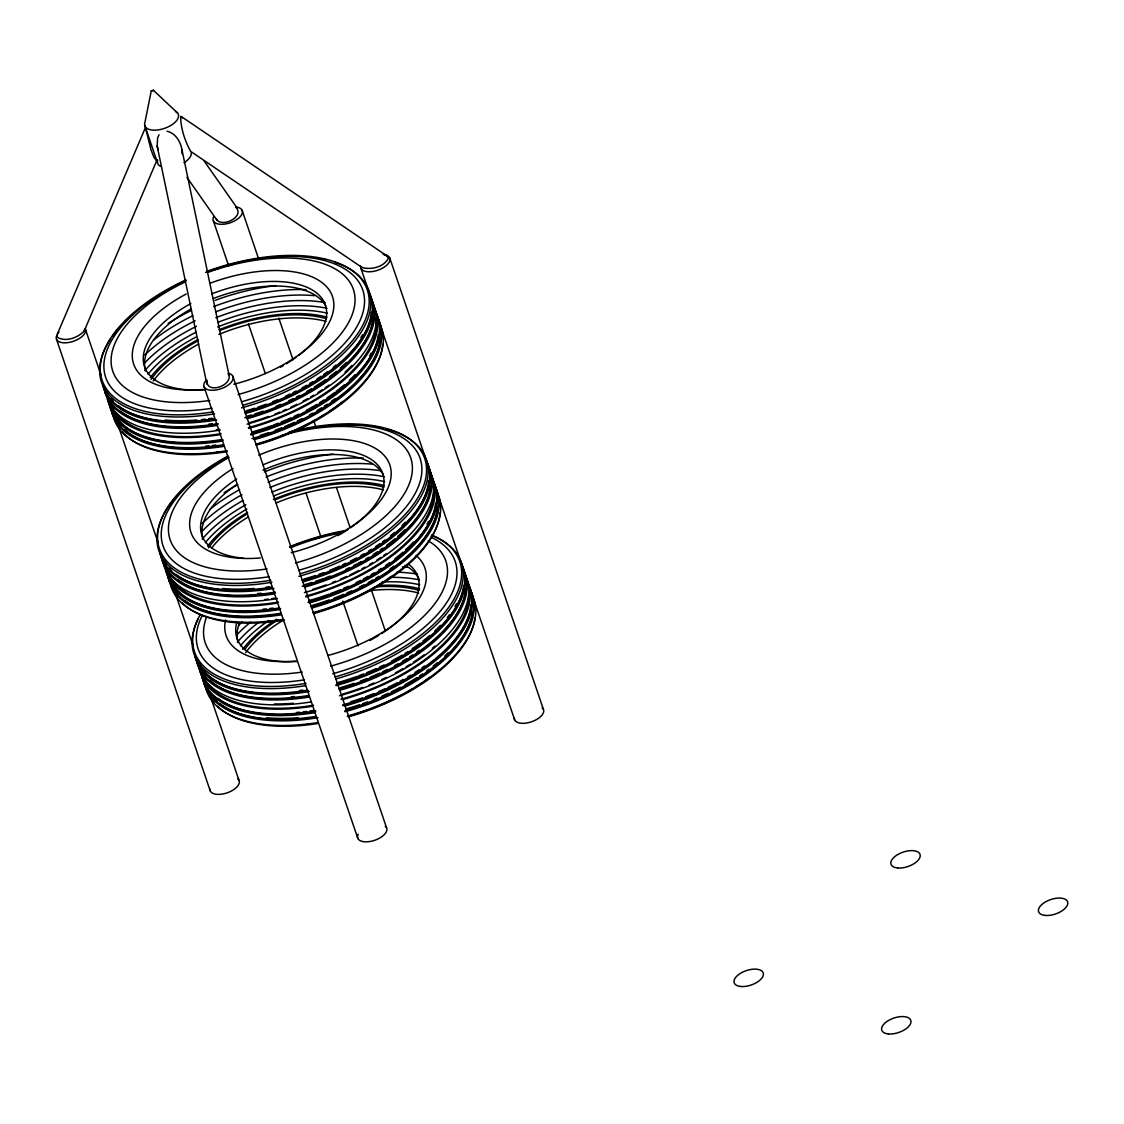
<?xml version="1.0" encoding="UTF-8"?>
<svg xmlns="http://www.w3.org/2000/svg" width="1124" height="1124" viewBox="0 0 1124 1124"><rect width="100%" height="100%" fill="white"/><g stroke="black" fill="none" stroke-linecap="round" stroke-linejoin="round"><path stroke-width="1.5" d="M151.262 90.875L153.454 90.398L151.262 90.875L144.87 122.671A17.689 8.767 -18.8 0 0 165.186 128.136A17.689 8.767 -18.8 0 0 175.541 111.431M207.195 380.277C205.285 394.257 231.432 386.614 229.043 375.304L181.933 149.576C180.514 141.596 175.456 133.11 167.055 131.227M145.432 127.602L57.408 333.94L57.169 337.144C65.445 342.427 77.963 337.762 84.216 330.976L157.023 159.973M84.216 330.976L84.806 329.276M159.032 134.824L157.585 137.971L157.163 146.036L206.9 384.253M57.408 333.94L58.912 332.128M181.343 116.587L180.669 116.446C180.697 128.403 184.898 140.809 190.588 151.319L362.012 267.47C370.976 270.139 383.832 267.091 388.356 258.408L386.712 255.738L181.343 116.587L182.327 117.922M156.714 161.013L153.833 157.107L150.967 149.703L145.881 129.19M384.577 254.965L386.712 255.738M235.59 207.041C245.074 215.682 224.561 227.245 217.115 220.36L186.963 177.381M360.72 266.29L362.012 267.47M153.384 90.257L177.578 113.046M204.034 160.83L237.276 208.221M216.117 218.758L217.115 220.36M228.06 373.702L229.043 375.304M389.677 257.733L543.398 709.3M360.959 268.383L514.68 719.936M242.096 210.286L258.492 258.436M278.836 318.19L292.971 359.694M313.877 421.121L316.139 427.766M336.483 487.535L350.042 527.367M371.524 590.451L385.082 630.297M213.377 220.936L228.636 265.756M248.418 323.867L265.376 373.66M306.065 493.197L320.762 536.359M342.792 601.101L358.064 645.921M232.851 376.245L386.572 827.798M144.659 125.101L157.43 162.615M204.132 386.895L357.853 838.448M101.09 375.276L85.269 328.798A15.329 7.601 -18.8 0 1 70.306 342.174A15.329 7.601 -18.8 0 1 56.86 335.261M118.048 425.083L158.175 542.948M175.695 594.413L193.216 645.879M211.298 699.002L238.99 780.351M56.551 339.434L210.272 791.001M157.163 146.036L158.231 150.377M181.933 149.576L182.144 153.805M385.251 826.196A15.329 7.601 -18.8 0 1 373.533 840.668A15.329 7.601 -18.8 0 1 358.163 834.275M229.31 373.505A15.329 7.601 -18.8 0 1 229.366 384.169A15.329 7.601 -18.8 0 1 209.556 390.084A15.329 7.601 -18.8 0 1 206.043 380.446M542.077 707.684A15.329 7.601 -18.8 0 1 532.27 721.524A15.329 7.601 -18.8 0 1 514.328 717.969M383.186 254.403A15.329 7.601 -18.8 0 1 382.16 268.355A15.329 7.601 -18.8 0 1 360.607 266.416M235.604 206.957A15.329 7.601 -18.8 0 1 240.817 215.977A15.329 7.601 -18.8 0 1 222.145 224.322A15.329 7.601 -18.8 0 1 213.686 216.763M428.75 467.387A141.259 69.983 -18.8 0 1 304.435 587.22M274.13 593.908A141.259 69.983 -18.8 0 1 162.348 560.82M430.422 485.891A139.685 69.21 -18.8 0 1 304.337 586.419M275.296 592.896A139.685 69.21 -18.8 0 1 177.676 579.577M404.893 529.685A139.685 69.21 -18.8 0 1 397.629 536.471M395.044 538.691A139.685 69.21 -18.8 0 1 386.811 545.196M382.891 548.034A139.685 69.21 -18.8 0 1 380.193 549.917M377.425 551.786A139.685 69.21 -18.8 0 1 373.168 554.525M368.784 557.223A139.685 69.21 -18.8 0 1 365.792 558.965M361.254 561.536A139.685 69.21 -18.8 0 1 358.191 563.18M356.73 563.967A139.685 69.21 -18.8 0 1 353.737 565.498M349.185 567.746A139.685 69.21 -18.8 0 1 346.08 569.222M330.175 576.036A139.685 69.21 -18.8 0 1 325.342 577.877M323.726 578.481A139.685 69.21 -18.8 0 1 315.507 581.319M312.191 582.387A139.685 69.21 -18.8 0 1 303.817 584.887M261.007 593.219A139.685 69.21 -18.8 0 1 257.649 593.542M428.651 480.679A139.685 69.21 -18.8 0 1 302.567 581.206M271.769 587.964A139.685 69.21 -18.8 0 1 175.906 574.35M171.775 570.767A139.685 69.21 -18.8 0 1 169.359 568.182M166.254 564.051A139.685 69.21 -18.8 0 1 163.837 559.71M405.343 522.196A139.685 69.21 -18.8 0 1 401.971 525.596M394.566 532.369A139.685 69.21 -18.8 0 1 390.59 535.67M385.026 539.97A139.685 69.21 -18.8 0 1 382.441 541.88M379.772 543.763A139.685 69.21 -18.8 0 1 375.655 546.559M371.384 549.313A139.685 69.21 -18.8 0 1 368.475 551.111M364.021 553.753A139.685 69.21 -18.8 0 1 361.001 555.467M356.42 557.968A139.685 69.21 -18.8 0 1 350.463 561.031M345.855 563.264A139.685 69.21 -18.8 0 1 342.75 564.726M339.589 566.145A139.685 69.21 -18.8 0 1 330.006 570.177M323.557 572.664A139.685 69.21 -18.8 0 1 318.682 574.42M315.394 575.544A139.685 69.21 -18.8 0 1 303.719 579.183M269.521 586.686A139.685 69.21 -18.8 0 1 266.051 587.178M254.207 588.47A139.685 69.21 -18.8 0 1 222.426 588.498M281.941 435.438A127.068 62.958 -18.8 0 1 412.213 464.662A127.068 62.958 -18.8 0 1 295.514 562.984M267.105 568.927A127.068 62.958 -18.8 0 1 170.117 539.689A127.068 62.958 -18.8 0 1 229.127 457.342M425.546 457.552A141.259 69.983 -18.8 0 1 298.872 576.317M271.938 582.274A141.259 69.983 -18.8 0 1 163.106 515.691M163.823 514.314A141.259 69.983 -18.8 0 1 176.735 496.091M204.61 471.546A141.259 69.983 -18.8 0 1 207.336 469.649M211.565 466.839A141.259 69.983 -18.8 0 1 214.445 464.985M332.957 425.392A141.259 69.983 -18.8 0 1 365.089 425.35M368.77 425.729A141.259 69.983 -18.8 0 1 382.806 428.118M386.08 428.918A141.259 69.983 -18.8 0 1 424.872 456.035M258.787 455.192A104.996 52.027 -18.8 0 1 389.859 465.069A104.996 52.027 -18.8 0 1 291.242 552.713M260.389 557.968A104.996 52.027 -18.8 0 1 190.771 531.793A104.996 52.027 -18.8 0 1 233.075 468.497M440.004 512.783A140.093 69.407 -18.8 0 1 434.848 531.16M434.004 532.874A140.093 69.407 -18.8 0 1 313.54 613.606M284.414 620.097A140.093 69.407 -18.8 0 1 182.383 603.124M176.833 596.408A140.093 69.407 -18.8 0 1 175.147 593.514M435.606 503.159A139.685 69.21 -18.8 0 1 307.99 602.548M280.621 608.562A139.685 69.21 -18.8 0 1 173.363 584.944M428.553 521.424A139.685 69.21 -18.8 0 1 427.008 524.177M413.52 541.937A139.685 69.21 -18.8 0 1 405.483 549.889M402.968 552.137A139.685 69.21 -18.8 0 1 394.946 558.726M389.55 562.759A139.685 69.21 -18.8 0 1 385.532 565.583M381.359 568.365A139.685 69.21 -18.8 0 1 378.493 570.191M374.109 572.875A139.685 69.21 -18.8 0 1 371.131 574.631M368.11 576.345A139.685 69.21 -18.8 0 1 363.53 578.846M360.579 580.391A139.685 69.21 -18.8 0 1 356.041 582.668M348.285 586.321A139.685 69.21 -18.8 0 1 343.522 588.414M340.333 589.763A139.685 69.21 -18.8 0 1 330.667 593.542M329.051 594.132A139.685 69.21 -18.8 0 1 309.156 600.553M273.16 608.07A139.685 69.21 -18.8 0 1 269.732 608.506M266.332 608.885A139.685 69.21 -18.8 0 1 262.974 609.208M434.075 483.053A141.259 69.983 -18.8 0 1 309.76 602.871M279.469 609.573A141.259 69.983 -18.8 0 1 167.687 576.486M437.531 506.784A139.685 69.21 -18.8 0 1 311.446 607.311M280.663 614.069A139.685 69.21 -18.8 0 1 184.786 600.455M178.238 594.287A139.685 69.21 -18.8 0 1 176.103 591.561M174.248 588.737A139.685 69.21 -18.8 0 1 172.717 585.815M393.92 566.074A139.685 69.21 -18.8 0 1 390 568.927M378.83 576.317A139.685 69.21 -18.8 0 1 375.894 578.101M372.901 579.858A139.685 69.21 -18.8 0 1 368.363 582.415M363.839 584.845A139.685 69.21 -18.8 0 1 359.343 587.135M351.629 590.831A139.685 69.21 -18.8 0 1 346.894 592.952M343.705 594.315A139.685 69.21 -18.8 0 1 334.053 598.165M329.206 599.949A139.685 69.21 -18.8 0 1 312.598 605.288M391.826 576.289A135.765 67.271 -18.8 0 1 387.696 579.169M383.41 582.007A135.765 67.271 -18.8 0 1 378.985 584.789M374.433 587.501A135.765 67.271 -18.8 0 1 371.356 589.271M366.663 591.828A135.765 67.271 -18.8 0 1 360.565 594.961M357.446 596.479A135.765 67.271 -18.8 0 1 347.836 600.848M344.576 602.239A135.765 67.271 -18.8 0 1 334.727 606.103M333.154 606.693A135.765 67.271 -18.8 0 1 325.173 609.447M321.942 610.487A135.765 67.271 -18.8 0 1 313.807 612.917M277.164 620.448A135.765 67.271 -18.8 0 1 273.834 620.841M270.547 621.179A135.765 67.271 -18.8 0 1 267.315 621.474M430.422 472.305A141.259 69.983 -18.8 0 1 304.407 592.601M277.488 598.558A141.259 69.983 -18.8 0 1 164.02 565.737M435.859 488.28A141.259 69.983 -18.8 0 1 311.545 608.098M281.239 614.8A141.259 69.983 -18.8 0 1 169.007 580.096A141.259 69.983 -18.8 0 0 280.719 613.268M437.419 492.888A141.259 69.983 -18.8 0 1 313.104 612.706M282.812 619.408A141.259 69.983 -18.8 0 1 171.031 586.307M203.008 539.45A95.877 47.503 -18.8 0 1 236.757 484.556M262.946 470.197A95.877 47.503 -18.8 0 1 383.017 474.384M428.23 465.856A141.259 69.983 -18.8 0 1 302.216 586.152M275.296 592.109A141.259 69.983 -18.8 0 1 162.348 560.862M426.965 462.175A141.259 69.983 -18.8 0 1 302.651 581.993M274.031 588.414A141.259 69.983 -18.8 0 1 161.097 557.181M426.446 460.643A141.259 69.983 -18.8 0 1 302.131 580.462M271.839 587.164A141.259 69.983 -18.8 0 1 160.058 554.062M435.339 486.748A141.259 69.983 -18.8 0 1 311.011 606.567M430.323 473.654A141.259 69.983 -18.8 0 1 305.868 596.9M277.263 603.124A141.259 69.983 -18.8 0 1 165.481 570.037M262.932 464.872A95.54 47.334 -18.8 0 1 370.667 459.07A95.54 47.334 -18.8 0 1 355.901 523.882M354.453 524.964A95.54 47.334 -18.8 0 1 350.604 527.746M347.906 529.559A95.54 47.334 -18.8 0 1 337.874 535.642M243.248 558.164A95.54 47.334 -18.8 0 1 236.672 478.936M433.26 486.622A139.685 69.21 -18.8 0 1 305.798 596.099M278.429 602.113A139.685 69.21 -18.8 0 1 168.74 574.139M433.555 481.522A141.259 69.983 -18.8 0 1 309.24 601.34M278.949 608.042A141.259 69.983 -18.8 0 1 166.338 571.694M289.177 432.023A140.093 69.407 -18.8 0 1 426.446 467.12A140.093 69.407 -18.8 0 1 299.996 573.774M270.856 580.279A140.093 69.407 -18.8 0 1 159.482 548.849A140.093 69.407 -18.8 0 1 228.06 455.979M288.77 432.754A135.765 67.271 -18.8 0 1 421.795 466.755A135.765 67.271 -18.8 0 1 299.237 570.135M269.31 576.696A135.765 67.271 -18.8 0 1 163.092 546.011A135.765 67.271 -18.8 0 1 227.891 456.864M386.417 553.542A139.685 69.21 -18.8 0 1 383.748 555.425M381.022 557.307A139.685 69.21 -18.8 0 1 376.793 560.075M372.451 562.773A139.685 69.21 -18.8 0 1 369.487 564.543M364.977 567.142A139.685 69.21 -18.8 0 1 361.928 568.814M358.921 570.416A139.685 69.21 -18.8 0 1 349.831 574.94M346.712 576.387A139.685 69.21 -18.8 0 1 340.389 579.197M335.584 581.206A139.685 69.21 -18.8 0 1 332.367 582.485M325.918 584.93A139.685 69.21 -18.8 0 1 312.711 589.355M275.225 598.094A139.685 69.21 -18.8 0 1 271.755 598.614M268.313 599.078A139.685 69.21 -18.8 0 1 264.899 599.485M211.607 548.048A113.173 56.074 -18.8 0 1 248.488 516.843M276.237 502.906A113.173 56.074 -18.8 0 1 383.439 489.867M202.236 539.028A125.495 62.171 -18.8 0 1 245.847 504.718M271.938 492.129A125.495 62.171 -18.8 0 1 384.338 476.745M205.341 542.681A120.928 59.909 -18.8 0 1 246.873 509.06M273.385 496.091A120.928 59.909 -18.8 0 1 384.647 481.648M201.477 531.989A129.415 64.124 -18.8 0 1 242.953 500.503M269.872 487.535A129.415 64.124 -18.8 0 1 380.685 470.745M207.575 546.166A116.025 57.493 -18.8 0 1 247.603 512.361M273.413 499.449A116.025 57.493 -18.8 0 1 384.422 485.624M202.18 523.433A132.421 65.614 -18.8 0 1 241.969 494.729M268.158 482.266A132.421 65.614 -18.8 0 1 372.044 464.128M209.514 509.664A134.304 66.541 -18.8 0 1 239.581 489.657M266.135 477.012A134.304 66.541 -18.8 0 1 363.431 458.1M224.112 492.733A134.95 66.864 -18.8 0 1 237.656 484.669M264.337 471.968A134.95 66.864 -18.8 0 1 333.027 454.152M208.474 547.809A113.173 56.074 -18.8 0 1 247.449 513.766M275.183 499.829A113.173 56.074 -18.8 0 1 383.958 487.226M371.398 298.928A141.259 69.983 -18.8 0 1 247.083 418.746M216.777 425.448A141.259 69.983 -18.8 0 1 104.996 392.36A141.259 69.983 -18.8 0 0 217.944 423.636M373.084 317.432A139.685 69.21 -18.8 0 1 246.985 417.959M217.944 424.436A139.685 69.21 -18.8 0 1 120.338 411.117M346.389 362.364A139.685 69.21 -18.8 0 1 340.291 368.012M336.357 371.341A139.685 69.21 -18.8 0 1 329.458 376.737M325.553 379.575A139.685 69.21 -18.8 0 1 314.369 386.979M311.432 388.763A139.685 69.21 -18.8 0 1 306.95 391.377M299.377 395.493A139.685 69.21 -18.8 0 1 296.399 397.039M293.364 398.542A139.685 69.21 -18.8 0 1 288.728 400.762M280.845 404.289A139.685 69.21 -18.8 0 1 276.04 406.298M263.114 411.173A139.685 69.21 -18.8 0 1 254.839 413.927M251.495 414.967A139.685 69.21 -18.8 0 1 246.465 416.428M212.211 423.706A139.685 69.21 -18.8 0 1 208.769 424.169M371.299 312.219A139.685 69.21 -18.8 0 1 245.215 412.747M214.431 419.491A139.685 69.21 -18.8 0 1 118.554 405.89M113.187 401.029A139.685 69.21 -18.8 0 1 110.897 398.374M108.016 394.173A139.685 69.21 -18.8 0 1 106.485 391.236M362.546 334.826A139.685 69.21 -18.8 0 1 360.846 337.607M335.907 365.005A139.685 69.21 -18.8 0 1 333.238 367.211M327.688 371.51A139.685 69.21 -18.8 0 1 323.768 374.362M321.071 376.231A139.685 69.21 -18.8 0 1 316.898 379.027M312.584 381.753A139.685 69.21 -18.8 0 1 309.648 383.537M306.669 385.293A139.685 69.21 -18.8 0 1 302.131 387.85M296.118 391.054A139.685 69.21 -18.8 0 1 293.111 392.571M290.048 394.074A139.685 69.21 -18.8 0 1 285.398 396.266M277.473 399.751A139.685 69.21 -18.8 0 1 272.654 401.718M266.205 404.204A139.685 69.21 -18.8 0 1 258.042 407.085M254.727 408.181A139.685 69.21 -18.8 0 1 246.367 410.724M212.169 418.226A139.685 69.21 -18.8 0 1 208.713 418.718M205.27 419.154A139.685 69.21 -18.8 0 1 201.87 419.533M196.855 420.011A139.685 69.21 -18.8 0 1 165.088 420.039M207.926 272.387A127.068 62.958 -18.8 0 1 354.102 291.889A127.068 62.958 -18.8 0 1 238.162 394.524M209.752 400.467A127.068 62.958 -18.8 0 1 111.74 367.393A127.068 62.958 -18.8 0 1 185.502 281.773M367.534 287.575A141.259 69.983 -18.8 0 1 241.52 407.857M214.6 413.815A141.259 69.983 -18.8 0 1 105.768 347.232M106.485 345.855A141.259 69.983 -18.8 0 1 110.686 338.858M112.653 336.034A141.259 69.983 -18.8 0 1 119.383 327.618M125.017 321.647A141.259 69.983 -18.8 0 1 127.363 319.357M144.603 305.011A141.259 69.983 -18.8 0 1 148.621 302.145M152.794 299.307A141.259 69.983 -18.8 0 1 155.646 297.453M161.533 293.814A141.259 69.983 -18.8 0 1 164.554 292.043M173.728 286.985A141.259 69.983 -18.8 0 1 176.735 285.44M213.729 269.999A141.259 69.983 -18.8 0 1 218.773 268.355M225.531 266.318A141.259 69.983 -18.8 0 1 234.003 264.014M322.068 258.927A141.259 69.983 -18.8 0 1 325.454 259.644M334.924 262.285A141.259 69.983 -18.8 0 1 366.789 286.086M210.947 282.925A104.996 52.027 -18.8 0 1 333.196 299.068A104.996 52.027 -18.8 0 1 233.89 384.253M203.051 389.494A104.996 52.027 -18.8 0 1 132.674 360.228A104.996 52.027 -18.8 0 1 186.247 293.982M382.652 344.323A140.093 69.407 -18.8 0 1 377.495 362.701M376.666 364.415A140.093 69.407 -18.8 0 1 256.202 445.146M227.062 451.637A140.093 69.407 -18.8 0 1 122.6 432.08M378.254 334.685A139.685 69.21 -18.8 0 1 250.652 434.089M223.283 440.102A139.685 69.21 -18.8 0 1 116.011 416.484M371.201 352.964A139.685 69.21 -18.8 0 1 369.656 355.718M355.1 374.615A139.685 69.21 -18.8 0 1 349.353 380.291M344.323 384.787A139.685 69.21 -18.8 0 1 336.202 391.335M334.797 392.402A139.685 69.21 -18.8 0 1 326.803 398.051M324.007 399.905A139.685 69.21 -18.8 0 1 319.694 402.631M316.757 404.415A139.685 69.21 -18.8 0 1 306.178 410.386M298.689 414.208A139.685 69.21 -18.8 0 1 294.067 416.428M290.933 417.861A139.685 69.21 -18.8 0 1 281.379 421.95M278.162 423.242A139.685 69.21 -18.8 0 1 273.315 425.083M271.699 425.673A139.685 69.21 -18.8 0 1 251.804 432.094M376.723 314.594A141.259 69.983 -18.8 0 1 250.722 434.89M222.116 441.114A141.259 69.983 -18.8 0 1 110.335 408.026M380.193 338.324A139.685 69.21 -18.8 0 1 254.108 438.852M223.311 445.596A139.685 69.21 -18.8 0 1 124.624 429.635M120.886 425.827A139.685 69.21 -18.8 0 1 118.751 423.102M335.289 398.57A139.685 69.21 -18.8 0 1 331.313 401.409M327.196 404.204A139.685 69.21 -18.8 0 1 324.358 406.045M321.478 407.857A139.685 69.21 -18.8 0 1 317.052 410.527M312.542 413.112A139.685 69.21 -18.8 0 1 309.493 414.784M301.991 418.676A139.685 69.21 -18.8 0 1 297.396 420.91M294.277 422.371A139.685 69.21 -18.8 0 1 284.751 426.516M281.548 427.822A139.685 69.21 -18.8 0 1 275.099 430.309M268.58 432.628A139.685 69.21 -18.8 0 1 260.276 435.339M215.878 445.048A139.685 69.21 -18.8 0 1 212.464 445.455M209.078 445.807A139.685 69.21 -18.8 0 1 205.734 446.116M342.834 401.451A135.765 67.271 -18.8 0 1 328.939 411.665M324.597 414.489A135.765 67.271 -18.8 0 1 320.129 417.243M315.549 419.926A135.765 67.271 -18.8 0 1 312.444 421.669M307.807 424.155A135.765 67.271 -18.8 0 1 280.663 436.407M277.375 437.643A135.765 67.271 -18.8 0 1 256.455 444.458M221.484 451.764A135.765 67.271 -18.8 0 1 216.482 452.382M213.209 452.719A135.765 67.271 -18.8 0 1 209.963 453.014M373.07 303.845A141.259 69.983 -18.8 0 1 247.055 424.141M220.135 430.085A141.259 69.983 -18.8 0 1 107.201 398.851M378.507 319.82A141.259 69.983 -18.8 0 1 254.193 439.639M223.887 446.34A141.259 69.983 -18.8 0 1 111.669 411.637M380.081 324.429A141.259 69.983 -18.8 0 1 255.752 444.247M227.146 450.668A141.259 69.983 -18.8 0 1 113.679 417.847M145.656 370.99A95.877 47.503 -18.8 0 1 190.827 309.086M213.279 298.534A95.877 47.503 -18.8 0 1 325.679 305.925M370.878 297.396A141.259 69.983 -18.8 0 1 244.863 417.692M369.613 293.715A141.259 69.983 -18.8 0 1 245.299 413.534M216.679 419.954A141.259 69.983 -18.8 0 1 103.745 388.721M369.094 292.17A141.259 69.983 -18.8 0 1 244.779 411.988M214.487 418.69A141.259 69.983 -18.8 0 1 102.706 385.602M377.987 318.275A141.259 69.983 -18.8 0 1 251.973 438.571M223.367 444.795A141.259 69.983 -18.8 0 1 111.585 411.707M372.971 305.194A141.259 69.983 -18.8 0 1 248.516 428.441M219.925 434.665A141.259 69.983 -18.8 0 1 108.143 401.577M211.733 293.884A95.54 47.334 -18.8 0 1 314.931 291.692A95.54 47.334 -18.8 0 1 298.548 355.423M295.851 357.432A95.54 47.334 -18.8 0 1 286.353 363.769M283.473 365.497A95.54 47.334 -18.8 0 1 280.522 367.183M204.147 389.916A95.54 47.334 -18.8 0 1 143.521 362.532A95.54 47.334 -18.8 0 1 190.841 303.564M375.908 318.148A139.685 69.21 -18.8 0 1 248.446 427.64M221.077 433.653A139.685 69.21 -18.8 0 1 111.388 405.68M376.203 313.062A141.259 69.983 -18.8 0 1 251.888 432.881M221.597 439.582A141.259 69.983 -18.8 0 1 109.365 404.879M206.83 271.362A140.093 69.407 -18.8 0 1 367.998 292.184A140.093 69.407 -18.8 0 1 242.643 405.314M213.504 411.82A140.093 69.407 -18.8 0 1 100.991 376.189A140.093 69.407 -18.8 0 1 185.966 279.918M205.608 272.415A135.765 67.271 -18.8 0 1 363.277 291.622A135.765 67.271 -18.8 0 1 241.899 401.675M211.972 408.237A135.765 67.271 -18.8 0 1 104.574 373.252A135.765 67.271 -18.8 0 1 186.05 280.55M351.967 365.398A139.685 69.21 -18.8 0 1 344.998 372.213M329.065 385.082A139.685 69.21 -18.8 0 1 325.047 387.906M322.279 389.775A139.685 69.21 -18.8 0 1 318.008 392.515M313.624 395.212A139.685 69.21 -18.8 0 1 310.645 396.955M307.625 398.669A139.685 69.21 -18.8 0 1 303.044 401.17M297.087 404.247A139.685 69.21 -18.8 0 1 290.933 407.211M286.213 409.347A139.685 69.21 -18.8 0 1 283.037 410.738M279.848 412.087A139.685 69.21 -18.8 0 1 275.015 414.025M268.566 416.47A139.685 69.21 -18.8 0 1 248.671 422.877M219.616 429.354A139.685 69.21 -18.8 0 1 216.145 429.902M153.187 380.994A113.173 56.074 -18.8 0 1 198.765 344.014M218.885 334.446A113.173 56.074 -18.8 0 1 326.086 321.394M144.898 370.569A125.495 62.171 -18.8 0 1 195.998 332.212M217.789 322.391A125.495 62.171 -18.8 0 1 326.986 308.285M147.989 374.222A120.928 59.909 -18.8 0 1 195.731 337.172M217.663 326.972A120.928 59.909 -18.8 0 1 327.295 313.189M144.125 363.53A129.415 64.124 -18.8 0 1 196.433 326.325M215.808 317.755A129.415 64.124 -18.8 0 1 325.047 302.567M150.223 377.706A116.025 57.493 -18.8 0 1 198.119 339.49M219.166 329.697A116.025 57.493 -18.8 0 1 327.07 317.151M144.827 354.973A132.421 65.614 -18.8 0 1 195.14 320.818M215.625 311.896A132.421 65.614 -18.8 0 1 314.706 295.668M153.552 340.08A134.304 66.541 -18.8 0 1 192.892 315.661M213.658 306.613A134.304 66.541 -18.8 0 1 306.093 289.641M168.221 323.347A134.95 66.864 -18.8 0 1 191.01 310.645M215.162 300.333A134.95 66.864 -18.8 0 1 275.675 285.679M151.122 379.336A113.173 56.074 -18.8 0 1 197.726 340.951M219.447 330.709A113.173 56.074 -18.8 0 1 326.606 318.766M463.861 570.528A141.259 69.983 -18.8 0 1 339.546 690.347M309.24 697.049A141.259 69.983 -18.8 0 1 197.023 662.345M465.533 589.032A139.685 69.21 -18.8 0 1 339.448 689.56M308.664 696.318A139.685 69.21 -18.8 0 1 209.977 680.357M205.13 675.201A139.685 69.21 -18.8 0 1 203.135 672.419M419.336 650.234A139.685 69.21 -18.8 0 1 416.667 652.117M412.536 654.927A139.685 69.21 -18.8 0 1 409.712 656.753M406.832 658.58A139.685 69.21 -18.8 0 1 402.406 661.235M397.896 663.82A139.685 69.21 -18.8 0 1 394.847 665.506M387.344 669.398A139.685 69.21 -18.8 0 1 382.75 671.632M379.631 673.079A139.685 69.21 -18.8 0 1 370.105 677.238M366.902 678.545A139.685 69.21 -18.8 0 1 360.453 681.018M353.934 683.35A139.685 69.21 -18.8 0 1 340.6 687.551M294.432 696.529A139.685 69.21 -18.8 0 1 291.088 696.824M463.608 585.407A139.685 69.21 -18.8 0 1 335.992 684.811M308.622 690.824A139.685 69.21 -18.8 0 1 198.948 662.837M428.23 540.841A127.068 62.958 -18.8 0 1 433.766 605.091A127.068 62.958 -18.8 0 1 330.625 666.125M302.216 672.068A127.068 62.958 -18.8 0 1 206.788 616.5M290.666 547.739A127.068 62.958 -18.8 0 1 340.502 533.057M459.983 559.176A141.259 69.983 -18.8 0 1 335.669 678.994M305.377 685.696A141.259 69.983 -18.8 0 1 198.217 618.832M312.922 539.422A141.259 69.983 -18.8 0 1 321.38 536.963M432.361 535.712A141.259 69.983 -18.8 0 1 459.252 557.687M456.555 603.672A139.685 69.21 -18.8 0 1 455.009 606.426M449.431 614.786A139.685 69.21 -18.8 0 1 447.268 617.568M440.453 625.337A139.685 69.21 -18.8 0 1 434.707 631.014M429.677 635.496A139.685 69.21 -18.8 0 1 422.947 640.989M420.151 643.111A139.685 69.21 -18.8 0 1 412.157 648.773M407.928 651.541A139.685 69.21 -18.8 0 1 405.047 653.353M402.111 655.137A139.685 69.21 -18.8 0 1 391.531 661.109M384.043 664.93A139.685 69.21 -18.8 0 1 379.42 667.136M376.287 668.583A139.685 69.21 -18.8 0 1 366.733 672.672M363.502 673.95A139.685 69.21 -18.8 0 1 358.668 675.805M357.053 676.395A139.685 69.21 -18.8 0 1 337.158 682.802M302.89 690.08A139.685 69.21 -18.8 0 1 299.448 690.543M434.946 646.061A139.685 69.21 -18.8 0 1 432.347 648.281M424.113 654.786A139.685 69.21 -18.8 0 1 413.323 662.289M410.471 664.115A139.685 69.21 -18.8 0 1 406.087 666.813M403.109 668.555A139.685 69.21 -18.8 0 1 395.507 672.77M386.487 677.336A139.685 69.21 -18.8 0 1 381.823 679.528M373.913 683.013A139.685 69.21 -18.8 0 1 369.094 684.994M362.645 687.466A139.685 69.21 -18.8 0 1 342.806 694M293.294 703.273A139.685 69.21 -18.8 0 1 274.397 703.961M474.96 617.512A140.093 69.407 -18.8 0 1 348.665 716.747M317.783 723.519A140.093 69.407 -18.8 0 1 217.494 706.265M213.953 702.331A140.093 69.407 -18.8 0 1 211.944 699.549M470.872 604.698A139.685 69.21 -18.8 0 1 343.101 705.689M315.732 711.703A139.685 69.21 -18.8 0 1 218.126 698.383M424.661 665.9A139.685 69.21 -18.8 0 1 422.006 667.782M419.266 669.651A139.685 69.21 -18.8 0 1 415.051 672.419M410.696 675.131A139.685 69.21 -18.8 0 1 407.731 676.901M403.221 679.486A139.685 69.21 -18.8 0 1 400.172 681.172M397.165 682.76A139.685 69.21 -18.8 0 1 388.075 687.298M384.97 688.745A139.685 69.21 -18.8 0 1 378.633 691.555M373.842 693.55A139.685 69.21 -18.8 0 1 365.778 696.683M362.532 697.864A139.685 69.21 -18.8 0 1 350.955 701.713M313.47 710.452A139.685 69.21 -18.8 0 1 309.999 710.972M306.557 711.436A139.685 69.21 -18.8 0 1 303.143 711.843M299.757 712.194A139.685 69.21 -18.8 0 1 296.427 712.49M469.186 586.194A141.259 69.983 -18.8 0 1 344.871 706.013M314.579 712.714A141.259 69.983 -18.8 0 1 202.348 678.011M472.502 611.512A139.685 69.21 -18.8 0 1 344.885 710.916M315.774 717.21A139.685 69.21 -18.8 0 1 219.897 703.596M217.087 701.25A139.685 69.21 -18.8 0 1 213.349 697.428M211.214 694.702A139.685 69.21 -18.8 0 1 207.828 688.942M448.237 652.58A139.685 69.21 -18.8 0 1 444.795 655.98M437.264 662.724A139.685 69.21 -18.8 0 1 433.218 666.012M429.031 669.216A139.685 69.21 -18.8 0 1 426.446 671.112M422.413 673.936A139.685 69.21 -18.8 0 1 419.645 675.805M416.821 677.646A139.685 69.21 -18.8 0 1 405.005 684.713M400.411 687.214A139.685 69.21 -18.8 0 1 391.405 691.78M388.3 693.241A139.685 69.21 -18.8 0 1 382.005 696.079M377.214 698.116A139.685 69.21 -18.8 0 1 374.011 699.423M367.562 701.91A139.685 69.21 -18.8 0 1 362.687 703.666M359.385 704.79A139.685 69.21 -18.8 0 1 346.037 708.907M298.197 717.716A139.685 69.21 -18.8 0 1 266.43 717.744M429.579 677.477A135.765 67.271 -18.8 0 1 424.198 681.355M421.402 683.266A135.765 67.271 -18.8 0 1 415.585 687.017M412.592 688.843A135.765 67.271 -18.8 0 1 408.012 691.527M401.774 694.969A135.765 67.271 -18.8 0 1 374.77 707.361M368.265 709.82A135.765 67.271 -18.8 0 1 347.288 716.508M310.603 723.786A135.765 67.271 -18.8 0 1 307.302 724.151M465.533 575.446A141.259 69.983 -18.8 0 1 339.518 695.742M310.912 701.966A141.259 69.983 -18.8 0 1 199.131 668.878M470.97 591.421A141.259 69.983 -18.8 0 1 344.956 711.703M318.036 717.66A141.259 69.983 -18.8 0 1 203.753 681.594M472.53 596.029A141.259 69.983 -18.8 0 1 348.215 715.847M317.923 722.549A141.259 69.983 -18.8 0 1 206.142 689.448M463.341 568.997A141.259 69.983 -18.8 0 1 339.012 688.815M308.721 695.517A141.259 69.983 -18.8 0 1 196.939 662.429M462.076 565.316A141.259 69.983 -18.8 0 1 336.062 685.598M309.142 691.555A141.259 69.983 -18.8 0 1 195.688 658.734M461.557 563.77A141.259 69.983 -18.8 0 1 337.242 683.603M306.95 690.291A141.259 69.983 -18.8 0 1 194.719 655.587M470.45 589.875A141.259 69.983 -18.8 0 1 346.122 709.708M315.83 716.395A141.259 69.983 -18.8 0 1 203.599 681.692M466.994 579.745A141.259 69.983 -18.8 0 1 342.68 699.564M312.388 706.265A141.259 69.983 -18.8 0 1 200.156 671.562M468.778 594.807A139.685 69.21 -18.8 0 1 340.909 699.24M313.54 705.254A139.685 69.21 -18.8 0 1 203.851 677.28M466.179 581.796A139.685 69.21 -18.8 0 1 467.275 584.887M468.666 584.663A141.259 69.983 -18.8 0 1 342.651 704.945M315.732 710.902A141.259 69.983 -18.8 0 1 201.463 674.836M431.363 534.982A140.093 69.407 -18.8 0 1 450.331 605.021A140.093 69.407 -18.8 0 1 335.107 676.915M305.967 683.42A140.093 69.407 -18.8 0 1 200.255 614.519M289.585 546.7A140.093 69.407 -18.8 0 1 344.885 530.64M430.885 537.132A135.765 67.271 -18.8 0 1 444.598 605.639A135.765 67.271 -18.8 0 1 332.718 673.726M304.421 679.837A135.765 67.271 -18.8 0 1 202.25 615.446M289.852 547.219A135.765 67.271 -18.8 0 1 343.832 531.497M416.105 555.481A104.996 52.027 -18.8 0 1 327.997 655.433M295.514 661.095A104.996 52.027 -18.8 0 1 225.545 619.942M408.63 564.206A95.54 47.334 -18.8 0 1 381.64 633.599M378.816 635.369A95.54 47.334 -18.8 0 1 369.993 640.413M296.61 661.516A95.54 47.334 -18.8 0 1 236.813 622.303M238.119 642.591A95.877 47.503 -18.8 0 1 239.735 622.513M405.033 565.302A95.877 47.503 -18.8 0 1 418.831 578.916M245.65 652.608A113.173 56.074 -18.8 0 1 283.599 619.984M367.548 590.915A113.173 56.074 -18.8 0 1 418.549 592.994M240.452 645.822A120.928 59.909 -18.8 0 1 268.791 620.49M382.048 582.007A120.928 59.909 -18.8 0 1 419.758 584.789M237.347 642.169A125.495 62.171 -18.8 0 1 258.394 622.584M389.508 577.343A125.495 62.171 -18.8 0 1 419.449 579.886M236.588 635.13A129.415 64.124 -18.8 0 1 250.497 622.232M396.969 572.214A129.415 64.124 -18.8 0 1 417.51 574.167M238.471 625.436A132.421 65.614 -18.8 0 1 242.18 622.05M402.434 566.918A132.421 65.614 -18.8 0 1 407.155 567.269M244.611 649.532A113.173 56.074 -18.8 0 1 278.148 619.647M374.545 586.995A113.173 56.074 -18.8 0 1 419.069 590.367M242.686 649.307A116.025 57.493 -18.8 0 1 276.659 619.226M377.214 585.618A116.025 57.493 -18.8 0 1 419.533 588.765M191.277 152.653A17.689 8.767 -18.8 0 1 184.041 162.713M160.409 166.324A17.689 8.767 -18.8 0 1 157.641 160.184M237.67 778.735A15.329 7.601 -18.8 0 1 227.863 792.589A15.329 7.601 -18.8 0 1 209.921 789.02M740.814 986.493A15.329 7.601 -18.8 0 0 763.393 974.48A15.329 7.601 -18.8 0 0 741.84 972.541A15.329 7.601 -18.8 0 0 740.814 986.493M897.64 867.981A15.329 7.601 -18.8 0 0 920.219 855.982A15.329 7.601 -18.8 0 0 898.68 854.029A15.329 7.601 -18.8 0 0 897.64 867.981M1045.222 915.428A15.329 7.601 -18.8 0 0 1067.8 903.429A15.329 7.601 -18.8 0 0 1046.261 901.476A15.329 7.601 -18.8 0 0 1045.222 915.428M888.396 1033.939A15.329 7.601 -18.8 0 0 910.974 1021.941A15.329 7.601 -18.8 0 0 889.421 1019.988A15.329 7.601 -18.8 0 0 888.396 1033.939"/></g></svg>
